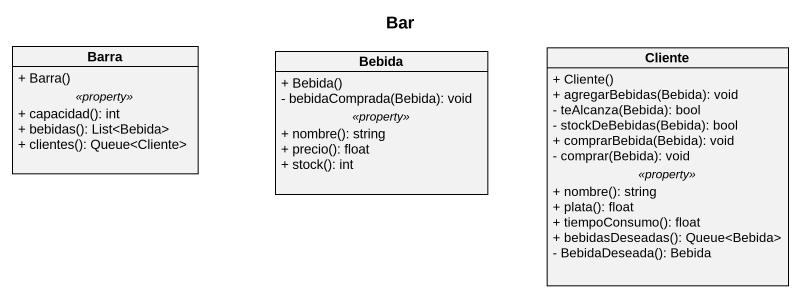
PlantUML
@startuml
title Bar
hide circle
hide empty members
skinparam classAttributeIconSize 0
class Barra {
  + Barra()
  .. <<property>> ..
  + capacidad(): int
  + bebidas(): List<Bebida>
  + clientes(): Queue<Cliente>
}
class Cliente {
  + Cliente()
  + agregarBebidas(Bebida): void
  - teAlcanza(Bebida): bool
  - stockDeBebidas(Bebida): bool
  + comprarBebida(Bebida): void
  - comprar(Bebida): void
  .. <<property>> ..
  + nombre(): string
  + plata(): float
  + tiempoConsumo(): float
  + bebidasDeseadas(): Queue<Bebida>
  - BebidaDeseada(): Bebida
}
class Bebida {
  + Bebida()
  - bebidaComprada(Bebida): void
  .. <<property>> ..
  + nombre(): string
  + precio(): float
  + stock(): int
}
@enduml
